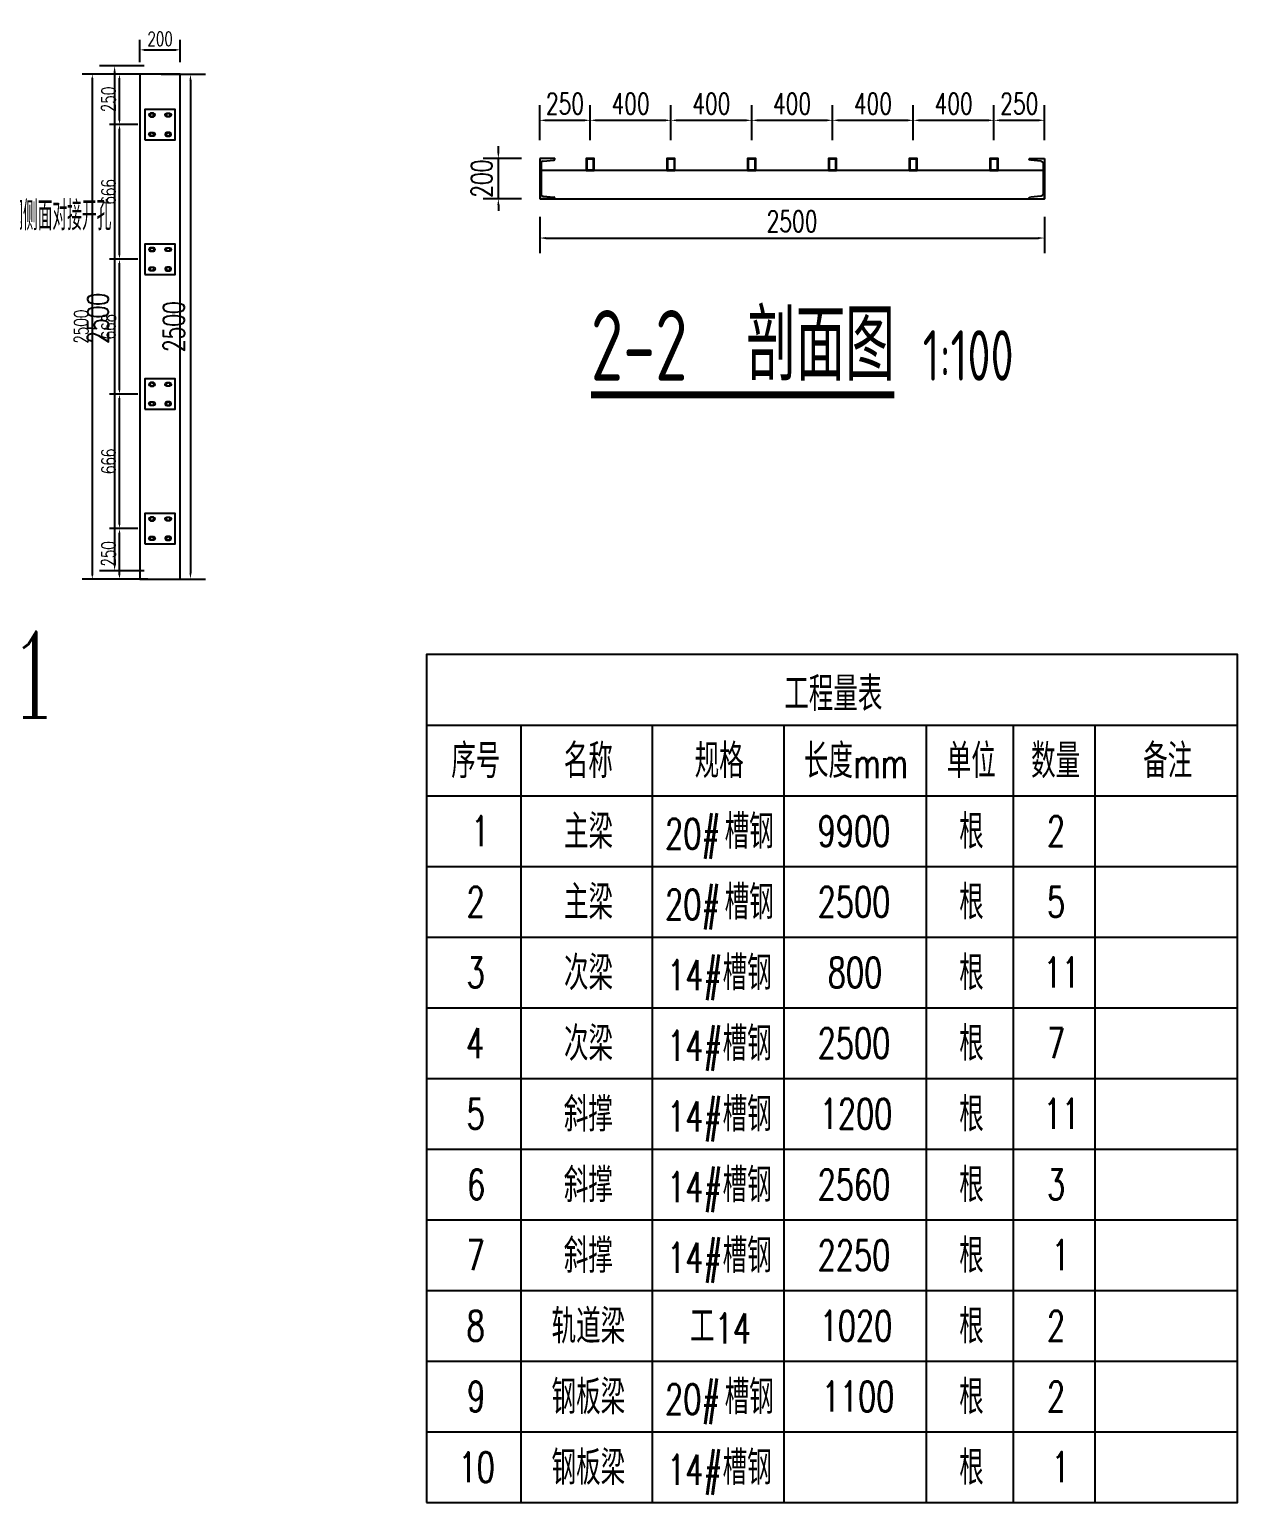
# Model space of a CAD drawing. Header units: millimetres. Extents: x -1443632 to -1307761, y 1430256 to 1527696.
# Drawn here: x -1373683 to -1367700, y 1466422 to 1473716 of the extents above; entities that cross this region are included whole.
import ezdxf

# ---------------------------------------------------------------- set-up
doc = ezdxf.new("R2010")
doc.units = ezdxf.units.MM
doc.header["$LTSCALE"] = 10
doc.layers.get('0').update_dxf_attribs({"linetype": 'CONTINUOUS'})
doc.layers.get('DEFPOINTS').update_dxf_attribs({"linetype": 'CONTINUOUS'})
for name, color, linetype in [('PUB_TEXT', 7, 'CONTINUOUS'), ('W-PLASTIC_RAILINGS塑木栏杆', 6, 'CONTINUOUS'), ('W-STEEL_FRAME钢架', 3, 'CONTINUOUS'), ('W-STEEL_KEEL钢龙骨', 5, 'CONTINUOUS')]:
    doc.layers.add(name, color=color, linetype=linetype)
doc.styles.add('_TCH_DIM', font='SIMPLEX.shx', dxfattribs={"width": 0.7, "bigfont": 'GBCBIG.shx'})
doc.styles.add('_TCH_LABEL', font='COMPLEX', dxfattribs={"bigfont": 'GBCBIG'})
doc.styles.add('_TCH_TAB', font='SIMPLEX', dxfattribs={"bigfont": 'GBCBIG'})
doc.styles.get("Standard").update_dxf_attribs({"font": 'tssdeng.shx', "width": 0.7, "bigfont": 'hztxt.shx'})
doc.styles.add('STANDARD_T3', font='simplex.shx', dxfattribs={"width": 0.7, "bigfont": 'gbcbig.shx'})
doc.dimstyles.new('W&&20', dxfattribs={"dimtxt": 70, "dimasz": 20, "dimexe": 50, "dimexo": 60, "dimgap": 20, "dimtad": 1, "dimdec": 0, "dimzin": 0, "dimdsep": 46, "dimtxsty": 'STANDARD_T3', "dimcen": 0.09, "dimclrd": 1, "dimclre": 1, "dimclrt": 7, "dimazin": 2, "dimtfac": 1, "dimtdec": 0, "dimtix": 1, "dimtmove": 2, "dimatfit": 3, "dimfxl": 0, "dimtolj": 1, "dimtzin": 0, "dimarcsym": 0})
doc.dimstyles.new('W&&30', dxfattribs={"dimtxt": 105, "dimasz": 30, "dimexe": 75, "dimexo": 90, "dimgap": 30, "dimtad": 1, "dimdec": 0, "dimzin": 0, "dimdsep": 46, "dimtxsty": 'STANDARD_T3', "dimcen": 0.09, "dimclrd": 1, "dimclre": 1, "dimclrt": 7, "dimazin": 2, "dimtfac": 1, "dimtdec": 0, "dimtix": 1, "dimtmove": 2, "dimatfit": 3, "dimfxl": 0, "dimtolj": 1, "dimtzin": 0, "dimarcsym": 0})

# ---------------------------------------------------------------- blocks, each defined once
blk = doc.blocks.new('*D64')
at = {"layer": 'DEFPOINTS', "color": 0, "transparency": 16777216}
for p in [(-1373026, 1473535.8), (-1373261.7, 1471035.8), (-1373026, 1471035.8)]:
    blk.add_point(p, dxfattribs=at)
at = {"layer": 'W-PLASTIC_RAILINGS塑木栏杆', "color": 1, "lineweight": -2, "transparency": 16777216}
for p, q in [((-1373116, 1473535.8), (-1373336.7, 1473535.8)), ((-1373261.7, 1473505.8), (-1373261.7, 1471065.8)), ((-1373116, 1471035.8), (-1373336.7, 1471035.8))]:
    blk.add_line(p, q, dxfattribs=at)
at = {"layer": 'W-PLASTIC_RAILINGS塑木栏杆', "color": 1, "transparency": 16777216}
for points in [[(-1373266.7, 1473505.8), (-1373256.7, 1473505.8), (-1373261.7, 1473535.8)], [(-1373266.7, 1471065.8), (-1373256.7, 1471065.8), (-1373261.7, 1471035.8)]]:
    blk.add_solid(points, dxfattribs=at)
at = {"layer": 'W-PLASTIC_RAILINGS塑木栏杆', "color": 7, "transparency": 16777216, "insert": (-1373344.2, 1472285.8), "char_height": 105, "attachment_point": 5, "rotation": 90, "style": 'STANDARD_T3'}
blk.add_mtext('\\A1;2500', dxfattribs=at)
blk = doc.blocks.new('*D158')
at = {"layer": 'DEFPOINTS', "color": 0, "transparency": 16777216}
for p in [(-1373121.8, 1473494.7), (-1373121.8, 1470994.7), (-1372886.1, 1470994.7)]:
    blk.add_point(p, dxfattribs=at)
at = {"layer": 'W-PLASTIC_RAILINGS塑木栏杆', "color": 1, "lineweight": -2, "transparency": 16777216}
for p, q in [((-1373031.8, 1473494.7), (-1372811.1, 1473494.7)), ((-1372886.1, 1473464.7), (-1372886.1, 1471024.7)), ((-1373031.8, 1470994.7), (-1372811.1, 1470994.7))]:
    blk.add_line(p, q, dxfattribs=at)
at = {"layer": 'W-PLASTIC_RAILINGS塑木栏杆', "color": 1, "transparency": 16777216}
for points in [[(-1372891.1, 1473464.7), (-1372881.1, 1473464.7), (-1372886.1, 1473494.7)], [(-1372891.1, 1471024.7), (-1372881.1, 1471024.7), (-1372886.1, 1470994.7)]]:
    blk.add_solid(points, dxfattribs=at)
at = {"layer": 'W-PLASTIC_RAILINGS塑木栏杆', "color": 7, "transparency": 16777216, "insert": (-1372968.6, 1472244.7), "char_height": 105, "attachment_point": 5, "rotation": 90, "style": 'STANDARD_T3'}
blk.add_mtext('\\A1;2500', dxfattribs=at)
blk = doc.blocks.new('*D245')
at = {"layer": 'DEFPOINTS', "color": 0, "transparency": 16777216}
for p in [(-1373237.3, 1471244.4), (-1373086.5, 1471244.4), (-1373036.5, 1470994.7)]:
    blk.add_point(p, dxfattribs=at)
at = {"layer": 'W-PLASTIC_RAILINGS塑木栏杆', "color": 1, "lineweight": -2, "transparency": 16777216}
for p, q in [((-1373146.5, 1471244.4), (-1373287.3, 1471244.4)), ((-1373237.3, 1471014.7), (-1373237.3, 1471224.4)), ((-1373096.5, 1470994.7), (-1373287.3, 1470994.7))]:
    blk.add_line(p, q, dxfattribs=at)
at = {"layer": 'W-PLASTIC_RAILINGS塑木栏杆', "color": 1, "transparency": 16777216}
for points in [[(-1373240.6, 1471224.4), (-1373233.9, 1471224.4), (-1373237.3, 1471244.4)], [(-1373240.6, 1471014.7), (-1373233.9, 1471014.7), (-1373237.3, 1470994.7)]]:
    blk.add_solid(points, dxfattribs=at)
at = {"layer": 'W-PLASTIC_RAILINGS塑木栏杆', "color": 7, "transparency": 16777216, "insert": (-1373292.3, 1471119.5), "char_height": 70, "attachment_point": 5, "rotation": 90, "style": 'STANDARD_T3'}
blk.add_mtext('\\A1;250', dxfattribs=at)
blk = doc.blocks.new('*D159')
at = {"layer": 'DEFPOINTS', "color": 0, "transparency": 16777216}
for p in [(-1373237.3, 1471910.7), (-1373086.5, 1471910.7), (-1373086.5, 1471244.4)]:
    blk.add_point(p, dxfattribs=at)
at = {"layer": 'W-PLASTIC_RAILINGS塑木栏杆', "color": 1, "lineweight": -2, "transparency": 16777216}
for p, q in [((-1373146.5, 1471910.7), (-1373287.3, 1471910.7)), ((-1373237.3, 1471264.4), (-1373237.3, 1471890.7)), ((-1373146.5, 1471244.4), (-1373287.3, 1471244.4))]:
    blk.add_line(p, q, dxfattribs=at)
at = {"layer": 'W-PLASTIC_RAILINGS塑木栏杆', "color": 1, "transparency": 16777216}
for points in [[(-1373240.6, 1471890.7), (-1373233.9, 1471890.7), (-1373237.3, 1471910.7)], [(-1373240.6, 1471264.4), (-1373233.9, 1471264.4), (-1373237.3, 1471244.4)]]:
    blk.add_solid(points, dxfattribs=at)
at = {"layer": 'W-PLASTIC_RAILINGS塑木栏杆', "color": 7, "transparency": 16777216, "insert": (-1373292.3, 1471577.5), "char_height": 70, "attachment_point": 5, "rotation": 90, "style": 'STANDARD_T3'}
blk.add_mtext('\\A1;666', dxfattribs=at)
blk = doc.blocks.new('*D160')
at = {"layer": 'DEFPOINTS', "color": 0, "transparency": 16777216}
for p in [(-1373237.3, 1472578.7), (-1373086.5, 1472578.7), (-1373086.5, 1471910.7)]:
    blk.add_point(p, dxfattribs=at)
at = {"layer": 'W-PLASTIC_RAILINGS塑木栏杆', "color": 1, "lineweight": -2, "transparency": 16777216}
for p, q in [((-1373146.5, 1472578.7), (-1373287.3, 1472578.7)), ((-1373237.3, 1471930.7), (-1373237.3, 1472558.7)), ((-1373146.5, 1471910.7), (-1373287.3, 1471910.7))]:
    blk.add_line(p, q, dxfattribs=at)
at = {"layer": 'W-PLASTIC_RAILINGS塑木栏杆', "color": 1, "transparency": 16777216}
for points in [[(-1373240.6, 1472558.7), (-1373233.9, 1472558.7), (-1373237.3, 1472578.7)], [(-1373240.6, 1471930.7), (-1373233.9, 1471930.7), (-1373237.3, 1471910.7)]]:
    blk.add_solid(points, dxfattribs=at)
at = {"layer": 'W-PLASTIC_RAILINGS塑木栏杆', "color": 7, "transparency": 16777216, "insert": (-1373292.3, 1472244.7), "char_height": 70, "attachment_point": 5, "rotation": 90, "style": 'STANDARD_T3'}
blk.add_mtext('\\A1;668', dxfattribs=at)
blk = doc.blocks.new('*D246')
at = {"layer": 'DEFPOINTS', "color": 0, "transparency": 16777216}
for p in [(-1373237.3, 1473494.7), (-1373036.5, 1473494.7), (-1373086.5, 1473245)]:
    blk.add_point(p, dxfattribs=at)
at = {"layer": 'W-PLASTIC_RAILINGS塑木栏杆', "color": 1, "lineweight": -2, "transparency": 16777216}
for p, q in [((-1373096.5, 1473494.7), (-1373287.3, 1473494.7)), ((-1373237.3, 1473265), (-1373237.3, 1473474.7)), ((-1373146.5, 1473245), (-1373287.3, 1473245))]:
    blk.add_line(p, q, dxfattribs=at)
at = {"layer": 'W-PLASTIC_RAILINGS塑木栏杆', "color": 1, "transparency": 16777216}
for points in [[(-1373240.6, 1473474.7), (-1373233.9, 1473474.7), (-1373237.3, 1473494.7)], [(-1373240.6, 1473265), (-1373233.9, 1473265), (-1373237.3, 1473245)]]:
    blk.add_solid(points, dxfattribs=at)
at = {"layer": 'W-PLASTIC_RAILINGS塑木栏杆', "color": 7, "transparency": 16777216, "insert": (-1373292.3, 1473369.9), "char_height": 70, "attachment_point": 5, "rotation": 90, "style": 'STANDARD_T3'}
blk.add_mtext('\\A1;250', dxfattribs=at)
blk = doc.blocks.new('*D161')
at = {"layer": 'DEFPOINTS', "color": 0, "transparency": 16777216}
for p in [(-1372936.5, 1473615.4), (-1373136.5, 1473494.7), (-1372936.5, 1473494.7)]:
    blk.add_point(p, dxfattribs=at)
at = {"layer": 'W-PLASTIC_RAILINGS塑木栏杆', "color": 1, "lineweight": -2, "transparency": 16777216}
for p, q in [((-1373136.5, 1473554.7), (-1373136.5, 1473665.4)), ((-1372936.5, 1473554.7), (-1372936.5, 1473665.4)), ((-1373116.5, 1473615.4), (-1372956.5, 1473615.4))]:
    blk.add_line(p, q, dxfattribs=at)
at = {"layer": 'W-PLASTIC_RAILINGS塑木栏杆', "color": 1, "transparency": 16777216}
for points in [[(-1373116.5, 1473618.8), (-1373116.5, 1473612.1), (-1373136.5, 1473615.4)], [(-1372956.5, 1473618.8), (-1372956.5, 1473612.1), (-1372936.5, 1473615.4)]]:
    blk.add_solid(points, dxfattribs=at)
at = {"layer": 'W-PLASTIC_RAILINGS塑木栏杆', "color": 7, "transparency": 16777216, "insert": (-1373036.5, 1473670.4), "char_height": 70, "attachment_point": 5, "style": 'STANDARD_T3'}
blk.add_mtext('\\A1;200', dxfattribs=at)
blk = doc.blocks.new('*D162')
at = {"layer": 'DEFPOINTS', "color": 0, "transparency": 16777216}
for p in [(-1373136.5, 1473494.7), (-1373372.1, 1470994.7), (-1373136.5, 1470994.7)]:
    blk.add_point(p, dxfattribs=at)
at = {"layer": 'W-PLASTIC_RAILINGS塑木栏杆', "color": 1, "lineweight": -2, "transparency": 16777216}
for p, q in [((-1373196.5, 1473494.7), (-1373422.1, 1473494.7)), ((-1373372.1, 1473474.7), (-1373372.1, 1471014.7)), ((-1373196.5, 1470994.7), (-1373422.1, 1470994.7))]:
    blk.add_line(p, q, dxfattribs=at)
at = {"layer": 'W-PLASTIC_RAILINGS塑木栏杆', "color": 1, "transparency": 16777216}
for points in [[(-1373375.5, 1473474.7), (-1373368.8, 1473474.7), (-1373372.1, 1473494.7)], [(-1373375.5, 1471014.7), (-1373368.8, 1471014.7), (-1373372.1, 1470994.7)]]:
    blk.add_solid(points, dxfattribs=at)
at = {"layer": 'W-PLASTIC_RAILINGS塑木栏杆', "color": 7, "transparency": 16777216, "insert": (-1373427.1, 1472244.7), "char_height": 70, "attachment_point": 5, "rotation": 90, "style": 'STANDARD_T3'}
blk.add_mtext('\\A1;2500', dxfattribs=at)
blk = doc.blocks.new('*D163')
at = {"layer": 'DEFPOINTS', "color": 0, "transparency": 16777216}
for p in [(-1373237.3, 1473245), (-1373086.5, 1473245), (-1373086.5, 1472578.7)]:
    blk.add_point(p, dxfattribs=at)
at = {"layer": 'W-PLASTIC_RAILINGS塑木栏杆', "color": 1, "lineweight": -2, "transparency": 16777216}
for p, q in [((-1373146.5, 1473245), (-1373287.3, 1473245)), ((-1373237.3, 1472598.7), (-1373237.3, 1473225)), ((-1373146.5, 1472578.7), (-1373287.3, 1472578.7))]:
    blk.add_line(p, q, dxfattribs=at)
at = {"layer": 'W-PLASTIC_RAILINGS塑木栏杆', "color": 1, "transparency": 16777216}
for points in [[(-1373240.6, 1473225), (-1373233.9, 1473225), (-1373237.3, 1473245)], [(-1373240.6, 1472598.7), (-1373233.9, 1472598.7), (-1373237.3, 1472578.7)]]:
    blk.add_solid(points, dxfattribs=at)
at = {"layer": 'W-PLASTIC_RAILINGS塑木栏杆', "color": 7, "transparency": 16777216, "insert": (-1373292.3, 1472911.9), "char_height": 70, "attachment_point": 5, "rotation": 90, "style": 'STANDARD_T3'}
blk.add_mtext('\\A1;666', dxfattribs=at)
blk = doc.blocks.new('A$C142B241B')
at = {"layer": 'W-STEEL_FRAME钢架', "color": 4}
for p, q in [((0, 75), (0, 0)), ((0, 75), (2.7, 75)), ((200, 75), (197.3, 75)), ((200, 75), (200, 0)), ((0, 0), (200, 0)), ((13.3, 16.9), (8.2, 70)), ((24.3, 7), (175.7, 7)), ((186.7, 16.9), (191.8, 70))]:
    blk.add_line(p, q, dxfattribs=at)
for centre, radius, start, end in [((2.7, 69.5), 5.5, 5.71059, 90), ((197.3, 69.5), 5.5, 90, 174.28941), ((24.3, 18), 11, 185.71059, 270), ((175.7, 18), 11, 270, 354.28941)]:
    blk.add_arc(centre, radius, start, end, dxfattribs=at)
blk = doc.blocks.new('*U486')
at = {"layer": 'W-STEEL_KEEL钢龙骨'}
for points in [[(-20, -30), (20, -30), (20, 30), (-20, 30)], [(-17, -27), (17, -27), (17, 27), (-17, 27)]]:
    blk.add_lwpolyline(points, close=True, dxfattribs=at)
blk = doc.blocks.new('*U487')
at = {"color": 0, "linetype": 'ByBlock', "lineweight": -2, "transparency": 16777216}
for p in [(0, 0), (400, 0), (800, 0), (1200, 0), (1600, 0), (2000, 0)]:
    blk.add_blockref('*U486', p, dxfattribs=at)
blk = doc.blocks.new('*D498')
at = {"color": 1, "lineweight": -2, "transparency": 16777216}
for p, q in [((-1371156.5, 1472787.8), (-1371156.5, 1472608.5)), ((-1368656.5, 1472787.8), (-1368656.5, 1472608.5)), ((-1371126.5, 1472683.5), (-1368686.5, 1472683.5))]:
    blk.add_line(p, q, dxfattribs=at)
at = {"color": 1, "transparency": 16777216}
for points in [[(-1371126.5, 1472688.5), (-1371126.5, 1472678.5), (-1371156.5, 1472683.5)], [(-1368686.5, 1472688.5), (-1368686.5, 1472678.5), (-1368656.5, 1472683.5)]]:
    blk.add_solid(points, dxfattribs=at)
at = {"layer": 'DEFPOINTS', "color": 0, "transparency": 16777216}
for p in [(-1371156.5, 1472877.8), (-1368656.5, 1472877.8), (-1368656.5, 1472683.5)]:
    blk.add_point(p, dxfattribs=at)
at = {"color": 7, "transparency": 16777216, "insert": (-1369906.5, 1472766), "char_height": 105, "attachment_point": 5, "style": 'STANDARD_T3'}
blk.add_mtext('\\A1;2500', dxfattribs=at)
blk = doc.blocks.new('*D499')
at = {"color": 1, "lineweight": -2, "transparency": 16777216}
for p, q in [((-1371361.1, 1473107.8), (-1371361.1, 1473137.8)), ((-1371246.5, 1473077.8), (-1371436.1, 1473077.8)), ((-1371361.1, 1472877.8), (-1371361.1, 1473077.8)), ((-1371246.5, 1472877.8), (-1371436.1, 1472877.8)), ((-1371361.1, 1472847.8), (-1371361.1, 1472817.8))]:
    blk.add_line(p, q, dxfattribs=at)
at = {"color": 1, "transparency": 16777216}
for points in [[(-1371366.1, 1473107.8), (-1371356.1, 1473107.8), (-1371361.1, 1473077.8)], [(-1371366.1, 1472847.8), (-1371356.1, 1472847.8), (-1371361.1, 1472877.8)]]:
    blk.add_solid(points, dxfattribs=at)
at = {"layer": 'DEFPOINTS', "color": 0, "transparency": 16777216}
for p in [(-1371361.1, 1473077.8), (-1371156.5, 1473077.8), (-1371156.5, 1472877.8)]:
    blk.add_point(p, dxfattribs=at)
at = {"color": 7, "transparency": 16777216, "insert": (-1371443.6, 1472977.8), "char_height": 105, "attachment_point": 5, "rotation": 90, "style": 'STANDARD_T3'}
blk.add_mtext('\\A1;200', dxfattribs=at)
blk = doc.blocks.new('*D488')
at = {"color": 1, "lineweight": -2, "transparency": 16777216}
for p, q in [((-1371156.5, 1473167.8), (-1371156.5, 1473341.4)), ((-1370906.5, 1473167.8), (-1370906.5, 1473341.4)), ((-1371126.5, 1473266.4), (-1370936.5, 1473266.4))]:
    blk.add_line(p, q, dxfattribs=at)
at = {"color": 1, "transparency": 16777216}
for points in [[(-1371126.5, 1473271.4), (-1371126.5, 1473261.4), (-1371156.5, 1473266.4)], [(-1370936.5, 1473271.4), (-1370936.5, 1473261.4), (-1370906.5, 1473266.4)]]:
    blk.add_solid(points, dxfattribs=at)
at = {"layer": 'DEFPOINTS', "color": 0, "transparency": 16777216}
for p in [(-1370906.5, 1473266.4), (-1371156.5, 1473077.8), (-1370906.5, 1473077.8)]:
    blk.add_point(p, dxfattribs=at)
at = {"color": 7, "transparency": 16777216, "insert": (-1371031.5, 1473348.9), "char_height": 105, "attachment_point": 5, "style": 'STANDARD_T3'}
blk.add_mtext('\\A1;250', dxfattribs=at)
blk = doc.blocks.new('*D489')
at = {"color": 1, "lineweight": -2, "transparency": 16777216}
for p, q in [((-1370906.5, 1473167.8), (-1370906.5, 1473341.4)), ((-1370506.5, 1473167.8), (-1370506.5, 1473341.4)), ((-1370876.5, 1473266.4), (-1370536.5, 1473266.4))]:
    blk.add_line(p, q, dxfattribs=at)
at = {"color": 1, "transparency": 16777216}
for points in [[(-1370876.5, 1473271.4), (-1370876.5, 1473261.4), (-1370906.5, 1473266.4)], [(-1370536.5, 1473271.4), (-1370536.5, 1473261.4), (-1370506.5, 1473266.4)]]:
    blk.add_solid(points, dxfattribs=at)
at = {"layer": 'DEFPOINTS', "color": 0, "transparency": 16777216}
for p in [(-1370506.5, 1473266.4), (-1370906.5, 1473077.8), (-1370506.5, 1473077.8)]:
    blk.add_point(p, dxfattribs=at)
at = {"color": 7, "transparency": 16777216, "insert": (-1370706.5, 1473348.9), "char_height": 105, "attachment_point": 5, "style": 'STANDARD_T3'}
blk.add_mtext('\\A1;400', dxfattribs=at)
blk = doc.blocks.new('*D490')
at = {"color": 1, "lineweight": -2, "transparency": 16777216}
for p, q in [((-1370506.5, 1473167.8), (-1370506.5, 1473341.4)), ((-1370106.5, 1473167.8), (-1370106.5, 1473341.4)), ((-1370476.5, 1473266.4), (-1370136.5, 1473266.4))]:
    blk.add_line(p, q, dxfattribs=at)
at = {"color": 1, "transparency": 16777216}
for points in [[(-1370476.5, 1473271.4), (-1370476.5, 1473261.4), (-1370506.5, 1473266.4)], [(-1370136.5, 1473271.4), (-1370136.5, 1473261.4), (-1370106.5, 1473266.4)]]:
    blk.add_solid(points, dxfattribs=at)
at = {"layer": 'DEFPOINTS', "color": 0, "transparency": 16777216}
for p in [(-1370106.5, 1473266.4), (-1370506.5, 1473077.8), (-1370106.5, 1473077.8)]:
    blk.add_point(p, dxfattribs=at)
at = {"color": 7, "transparency": 16777216, "insert": (-1370306.5, 1473348.9), "char_height": 105, "attachment_point": 5, "style": 'STANDARD_T3'}
blk.add_mtext('\\A1;400', dxfattribs=at)
blk = doc.blocks.new('*D491')
at = {"color": 1, "lineweight": -2, "transparency": 16777216}
for p, q in [((-1370106.5, 1473167.8), (-1370106.5, 1473341.4)), ((-1369706.5, 1473167.8), (-1369706.5, 1473341.4)), ((-1370076.5, 1473266.4), (-1369736.5, 1473266.4))]:
    blk.add_line(p, q, dxfattribs=at)
at = {"color": 1, "transparency": 16777216}
for points in [[(-1370076.5, 1473271.4), (-1370076.5, 1473261.4), (-1370106.5, 1473266.4)], [(-1369736.5, 1473271.4), (-1369736.5, 1473261.4), (-1369706.5, 1473266.4)]]:
    blk.add_solid(points, dxfattribs=at)
at = {"layer": 'DEFPOINTS', "color": 0, "transparency": 16777216}
for p in [(-1369706.5, 1473266.4), (-1370106.5, 1473077.8), (-1369706.5, 1473077.8)]:
    blk.add_point(p, dxfattribs=at)
at = {"color": 7, "transparency": 16777216, "insert": (-1369906.5, 1473348.9), "char_height": 105, "attachment_point": 5, "style": 'STANDARD_T3'}
blk.add_mtext('\\A1;400', dxfattribs=at)
blk = doc.blocks.new('*D492')
at = {"color": 1, "lineweight": -2, "transparency": 16777216}
for p, q in [((-1369706.5, 1473167.8), (-1369706.5, 1473341.4)), ((-1369306.5, 1473167.8), (-1369306.5, 1473341.4)), ((-1369676.5, 1473266.4), (-1369336.5, 1473266.4))]:
    blk.add_line(p, q, dxfattribs=at)
at = {"color": 1, "transparency": 16777216}
for points in [[(-1369676.5, 1473271.4), (-1369676.5, 1473261.4), (-1369706.5, 1473266.4)], [(-1369336.5, 1473271.4), (-1369336.5, 1473261.4), (-1369306.5, 1473266.4)]]:
    blk.add_solid(points, dxfattribs=at)
at = {"layer": 'DEFPOINTS', "color": 0, "transparency": 16777216}
for p in [(-1369306.5, 1473266.4), (-1369706.5, 1473077.8), (-1369306.5, 1473077.8)]:
    blk.add_point(p, dxfattribs=at)
at = {"color": 7, "transparency": 16777216, "insert": (-1369506.5, 1473348.9), "char_height": 105, "attachment_point": 5, "style": 'STANDARD_T3'}
blk.add_mtext('\\A1;400', dxfattribs=at)
blk = doc.blocks.new('*D493')
at = {"color": 1, "lineweight": -2, "transparency": 16777216}
for p, q in [((-1369306.5, 1473167.8), (-1369306.5, 1473341.4)), ((-1368906.5, 1473167.8), (-1368906.5, 1473341.4)), ((-1369276.5, 1473266.4), (-1368936.5, 1473266.4))]:
    blk.add_line(p, q, dxfattribs=at)
at = {"color": 1, "transparency": 16777216}
for points in [[(-1369276.5, 1473271.4), (-1369276.5, 1473261.4), (-1369306.5, 1473266.4)], [(-1368936.5, 1473271.4), (-1368936.5, 1473261.4), (-1368906.5, 1473266.4)]]:
    blk.add_solid(points, dxfattribs=at)
at = {"layer": 'DEFPOINTS', "color": 0, "transparency": 16777216}
for p in [(-1368906.5, 1473266.4), (-1369306.5, 1473077.8), (-1368906.5, 1473077.8)]:
    blk.add_point(p, dxfattribs=at)
at = {"color": 7, "transparency": 16777216, "insert": (-1369106.5, 1473348.9), "char_height": 105, "attachment_point": 5, "style": 'STANDARD_T3'}
blk.add_mtext('\\A1;400', dxfattribs=at)
blk = doc.blocks.new('*D494')
at = {"color": 1, "lineweight": -2, "transparency": 16777216}
for p, q in [((-1368906.5, 1473167.8), (-1368906.5, 1473341.4)), ((-1368656.5, 1473167.8), (-1368656.5, 1473341.4)), ((-1368876.5, 1473266.4), (-1368686.5, 1473266.4))]:
    blk.add_line(p, q, dxfattribs=at)
at = {"color": 1, "transparency": 16777216}
for points in [[(-1368876.5, 1473271.4), (-1368876.5, 1473261.4), (-1368906.5, 1473266.4)], [(-1368686.5, 1473271.4), (-1368686.5, 1473261.4), (-1368656.5, 1473266.4)]]:
    blk.add_solid(points, dxfattribs=at)
at = {"layer": 'DEFPOINTS', "color": 0, "transparency": 16777216}
for p in [(-1368656.5, 1473266.4), (-1368906.5, 1473077.8), (-1368656.5, 1473077.8)]:
    blk.add_point(p, dxfattribs=at)
at = {"color": 7, "transparency": 16777216, "insert": (-1368781.5, 1473348.9), "char_height": 105, "attachment_point": 5, "style": 'STANDARD_T3'}
blk.add_mtext('\\A1;250', dxfattribs=at)

msp = doc.modelspace()

# ---------------------------------------------------------------- linework, layer by layer
for points in [[(-1373111.5, 1473170), (-1372961.5, 1473170), (-1372961.5, 1473320), (-1373111.5, 1473320)], [(-1373111.5, 1472503.7), (-1372961.5, 1472503.7), (-1372961.5, 1472653.7), (-1373111.5, 1472653.7)], [(-1373111.5, 1471835.7), (-1372961.5, 1471835.7), (-1372961.5, 1471985.7), (-1373111.5, 1471985.7)], [(-1373111.5, 1471169.4), (-1372961.5, 1471169.4), (-1372961.5, 1471319.4), (-1373111.5, 1471319.4)], [(-1371717.2, 1466421.6), (-1367700.3, 1466421.6), (-1367700.3, 1470621.6), (-1371717.2, 1470621.6)]]:
    msp.add_lwpolyline(points, close=True)
at = {"color": 3}
for points in [[(-1373069.5, 1473284, 0.945986), (-1373069.5, 1473302), (-1373083.5, 1473302, 0.892056), (-1373083.5, 1473284)], [(-1373003.5, 1473284, -0.945986), (-1373003.5, 1473302), (-1372989.5, 1473302, -0.892056), (-1372989.5, 1473284)], [(-1373069.5, 1473206, -0.945986), (-1373069.5, 1473188), (-1373083.5, 1473188, -0.892056), (-1373083.5, 1473206)], [(-1373003.5, 1473206, 0.945986), (-1373003.5, 1473188), (-1372989.5, 1473188, 0.892056), (-1372989.5, 1473206)], [(-1373069.5, 1472617.7, 0.945986), (-1373069.5, 1472635.7), (-1373083.5, 1472635.7, 0.892056), (-1373083.5, 1472617.7)], [(-1373003.5, 1472617.7, -0.945986), (-1373003.5, 1472635.7), (-1372989.5, 1472635.7, -0.892056), (-1372989.5, 1472617.7)], [(-1373069.5, 1472539.7, -0.945986), (-1373069.5, 1472521.7), (-1373083.5, 1472521.7, -0.892056), (-1373083.5, 1472539.7)], [(-1373003.5, 1472539.7, 0.945986), (-1373003.5, 1472521.7), (-1372989.5, 1472521.7, 0.892056), (-1372989.5, 1472539.7)], [(-1373069.5, 1471949.7, 0.945986), (-1373069.5, 1471967.7), (-1373083.5, 1471967.7, 0.892056), (-1373083.5, 1471949.7)], [(-1373003.5, 1471949.7, -0.945986), (-1373003.5, 1471967.7), (-1372989.5, 1471967.7, -0.892056), (-1372989.5, 1471949.7)], [(-1373069.5, 1471871.7, -0.945986), (-1373069.5, 1471853.7), (-1373083.5, 1471853.7, -0.892056), (-1373083.5, 1471871.7)], [(-1373003.5, 1471871.7, 0.945986), (-1373003.5, 1471853.7), (-1372989.5, 1471853.7, 0.892056), (-1372989.5, 1471871.7)], [(-1373069.5, 1471283.4, 0.945986), (-1373069.5, 1471301.4), (-1373083.5, 1471301.4, 0.892056), (-1373083.5, 1471283.4)], [(-1373003.5, 1471283.4, -0.945986), (-1373003.5, 1471301.4), (-1372989.5, 1471301.4, -0.892056), (-1372989.5, 1471283.4)], [(-1373069.5, 1471205.4, -0.945986), (-1373069.5, 1471187.4), (-1373083.5, 1471187.4, -0.892056), (-1373083.5, 1471205.4)], [(-1373003.5, 1471205.4, 0.945986), (-1373003.5, 1471187.4), (-1372989.5, 1471187.4, 0.892056), (-1372989.5, 1471205.4)]]:
    msp.add_lwpolyline(points, format="xyb", close=True, dxfattribs=at)
msp.add_lwpolyline([(-1371156.5, 1472877.8), (-1368656.5, 1472877.8), (-1368656.5, 1473017.8), (-1371156.5, 1473017.8)], close=True, dxfattribs=at)
at = {"color": 3, "const_width": 35}
msp.add_lwpolyline([(-1370903, 1471906.9), (-1369399.4, 1471906.9)], dxfattribs=at)
for points in [[(-1371717.2, 1470271.6), (-1367700.3, 1470271.6)], [(-1371250, 1470271.6), (-1371250, 1466421.6)], [(-1370598.9, 1470271.6), (-1370598.9, 1466421.6)], [(-1369947.9, 1470271.6), (-1369947.9, 1466421.6)], [(-1369241.7, 1470271.6), (-1369241.7, 1466421.6)], [(-1368811.7, 1470271.6), (-1368811.7, 1466421.6)], [(-1368406.5, 1470271.6), (-1368406.5, 1466421.6)], [(-1371717.2, 1469921.6), (-1367700.3, 1469921.6)], [(-1371717.2, 1469571.6), (-1367700.3, 1469571.6)], [(-1371717.2, 1469221.6), (-1367700.3, 1469221.6)], [(-1371717.2, 1468871.6), (-1367700.3, 1468871.6)], [(-1371717.2, 1468521.6), (-1367700.3, 1468521.6)], [(-1371717.2, 1468171.6), (-1367700.3, 1468171.6)], [(-1371717.2, 1467821.6), (-1367700.3, 1467821.6)], [(-1371717.2, 1467471.6), (-1367700.3, 1467471.6)], [(-1371717.2, 1467121.6), (-1367700.3, 1467121.6)], [(-1371717.2, 1466771.6), (-1367700.3, 1466771.6)]]:
    msp.add_lwpolyline(points)
at = {"color": 2}
for centre in [(-1373076.5, 1473293), (-1372996.5, 1473293), (-1373076.5, 1473197), (-1372996.5, 1473197), (-1373076.5, 1472626.7), (-1372996.5, 1472626.7), (-1373076.5, 1472530.7), (-1372996.5, 1472530.7), (-1373076.5, 1471958.7), (-1372996.5, 1471958.7), (-1373076.5, 1471862.7), (-1372996.5, 1471862.7), (-1373076.5, 1471292.4), (-1372996.5, 1471292.4), (-1373076.5, 1471196.4), (-1372996.5, 1471196.4)]:
    msp.add_circle(centre, 9, dxfattribs=at)
at = {"layer": 'W-PLASTIC_RAILINGS塑木栏杆', "color": 3}
msp.add_lwpolyline([(-1373193.8, 1472618.8, 0, 0, 0), (-1373193.8, 1472618.8, 0, 0, 0), (-1373193.8, 1472618.8, 0, 0, 0), (-1374202.6, 1472618.8, 0, 80, 0), (-1373902.6, 1472618.8, 0, 0, 0)], format="xyseb", dxfattribs=at)
at = {"layer": 'W-STEEL_FRAME钢架', "color": 4}
msp.add_lwpolyline([(-1373136.5, 1470994.7), (-1372936.5, 1470994.7), (-1372936.5, 1473494.7), (-1373136.5, 1473494.7)], close=True, dxfattribs=at)

# ---------------------------------------------------------------- block references
at = {"color": 3}
msp.add_blockref('*U487', (-1370906.5, 1473047.8), dxfattribs=at)
at = {"layer": 'W-STEEL_FRAME钢架', "rotation": 270}
msp.add_blockref('A$C142B241B', (-1371156.5, 1473077.8), dxfattribs=at)
at = {"layer": 'W-STEEL_FRAME钢架', "xscale": -1, "rotation": 90}
msp.add_blockref('A$C142B241B', (-1368656.5, 1473077.8), dxfattribs=at)

# ---------------------------------------------------------------- texts
at = {"style": '_TCH_TAB'}
for s, height, p in [('工程量表', 168.79, (-1369945.2, 1470341.6)), ('序号', 168.79, (-1371594.4, 1470009.1)), ('名称', 168.79, (-1371037.1, 1470009.1)), ('规格', 168.79, (-1370388.9, 1470009.1)), ('长度', 168.79, (-1369847.7, 1470009.1)), ('单位', 168.79, (-1369140.3, 1470009.1)), ('数量', 168.79, (-1368722.7, 1470009.1)), ('备注', 168.79, (-1368167.9, 1470009.1)), ('主梁', 168.79, (-1371036.2, 1469659.1)), ('槽钢', 168.79, (-1370240.4, 1469659.1)), ('根', 168.8, (-1369078.8, 1469659.1)), ('主梁', 168.79, (-1371036.2, 1469309.1)), ('槽钢', 168.79, (-1370240.4, 1469309.1)), ('根', 168.8, (-1369078.8, 1469309.1)), ('次梁', 168.79, (-1371036.2, 1468959.1)), ('槽钢', 168.79, (-1370250.4, 1468959.1)), ('根', 168.8, (-1369078.8, 1468959.1)), ('次梁', 168.79, (-1371036.2, 1468609.1)), ('槽钢', 168.79, (-1370250.4, 1468609.1)), ('根', 168.8, (-1369078.8, 1468609.1)), ('斜撑', 168.79, (-1371037.1, 1468259.1)), ('槽钢', 168.79, (-1370250.4, 1468259.1)), ('根', 168.8, (-1369078.8, 1468259.1)), ('斜撑', 168.79, (-1371037.1, 1467909.1)), ('槽钢', 168.79, (-1370250.4, 1467909.1)), ('根', 168.8, (-1369078.8, 1467909.1)), ('斜撑', 168.79, (-1371037.1, 1467559.1)), ('槽钢', 168.79, (-1370250.4, 1467559.1)), ('根', 168.8, (-1369078.8, 1467559.1)), ('轨道梁', 168.79, (-1371097.6, 1467209.1)), ('工', 168.8, (-1370412.4, 1467209.1)), ('根', 168.8, (-1369078.8, 1467209.1)), ('钢板梁', 168.79, (-1371097.6, 1466859.1)), ('槽钢', 168.79, (-1370240.4, 1466859.1)), ('根', 168.8, (-1369078.8, 1466859.1)), ('钢板梁', 168.79, (-1371097.6, 1466509.1)), ('槽钢', 168.79, (-1370250.4, 1466509.1)), ('根', 168.8, (-1369078.8, 1466509.1))]:
    msp.add_text(s, height=height, dxfattribs=at).set_placement(p)
at = {"style": '_TCH_TAB', "width": 0.705882}
for s, height, p in [('mm', 148.75, (-1369601.9, 1470009.1)), ('20#', 148.75, (-1370535.4, 1469659.1)), ('1', 148.8, (-1371496.1, 1469672.2)), ('9900', 148.75, (-1369779.8, 1469672.2)), ('2', 148.8, (-1368644.1, 1469672.2)), ('2', 148.8, (-1371518.6, 1469322.2)), ('20#', 148.75, (-1370535.4, 1469309.1)), ('2500', 148.75, (-1369779.8, 1469322.2)), ('5', 148.8, (-1368644.1, 1469322.2)), ('3', 148.8, (-1371518.6, 1468972.2)), ('14#', 148.75, (-1370525.4, 1468959.1)), ('800', 148.75, (-1369729.8, 1468972.2)), ('11', 148.75, (-1368661.6, 1468972.2)), ('4', 148.8, (-1371521.1, 1468622.2)), ('14#', 148.75, (-1370525.4, 1468609.1)), ('2500', 148.75, (-1369779.8, 1468622.2)), ('7', 148.8, (-1368644.1, 1468622.2)), ('5', 148.8, (-1371518.6, 1468272.2)), ('14#', 148.75, (-1370525.4, 1468259.1)), ('1200', 148.75, (-1369769.8, 1468272.2)), ('11', 148.75, (-1368661.6, 1468272.2)), ('14#', 148.75, (-1370525.4, 1467909.1)), ('6', 148.8, (-1371516.1, 1467922.2)), ('2560', 148.75, (-1369779.8, 1467922.2)), ('3', 148.8, (-1368644.1, 1467922.2)), ('7', 148.8, (-1371518.6, 1467572.2)), ('14#', 148.75, (-1370525.4, 1467559.1)), ('2250', 148.75, (-1369779.8, 1467572.2)), ('1', 148.8, (-1368621.6, 1467572.2)), ('8', 148.8, (-1371518.6, 1467222.2)), ('14', 148.75, (-1370289.5, 1467209.1)), ('1020', 148.75, (-1369769.8, 1467222.2)), ('2', 148.8, (-1368644.1, 1467222.2)), ('9', 148.8, (-1371516.1, 1466872.2)), ('20#', 148.75, (-1370535.4, 1466859.1)), ('1100', 148.75, (-1369759.8, 1466872.2)), ('2', 148.8, (-1368644.1, 1466872.2)), ('10', 148.75, (-1371558.6, 1466522.2)), ('14#', 148.75, (-1370525.4, 1466509.1)), ('1', 148.8, (-1368621.6, 1466522.2))]:
    msp.add_text(s, height=height, dxfattribs=at).set_placement(p)
at = {"layer": 'PUB_TEXT', "color": 7}
for s, height, style, width, p in [('槽钢侧面对接开孔', 144.68, '_TCH_DIM', 0.7, (-1373861.1, 1472721.8)), ('1', 425, '_TCH_LABEL', 0.705882, (-1373791.8, 1470308.6))]:
    msp.add_text(s, height=height, dxfattribs=dict(at, style=style, width=width)).set_placement(p)
at = {"layer": 'PUB_TEXT', "color": 7, "width": 0.7}
for s, height, p in [('2-2', 350, (-1370903, 1471976.9)), ('剖面图', 350, (-1370133, 1471976.9)), ('1:100', 250, (-1369259.4, 1471976.9))]:
    msp.add_text(s, height=height, dxfattribs=at).set_placement(p)

# ---------------------------------------------------------------- dimensions: what is measured, and where the dimension line sits
at = {"color": 3}
for base, p1, p2, picture, middle in [((-1370906.5, 1473266.4), (-1371156.5, 1473077.8), (-1370906.5, 1473077.8), '*D488', (-1371031.5, 1473348.9)), ((-1370506.5, 1473266.4), (-1370906.5, 1473077.8), (-1370506.5, 1473077.8), '*D489', (-1370706.5, 1473348.9)), ((-1370106.5, 1473266.4), (-1370506.5, 1473077.8), (-1370106.5, 1473077.8), '*D490', (-1370306.5, 1473348.9)), ((-1369706.5, 1473266.4), (-1370106.5, 1473077.8), (-1369706.5, 1473077.8), '*D491', (-1369906.5, 1473348.9)), ((-1369306.5, 1473266.4), (-1369706.5, 1473077.8), (-1369306.5, 1473077.8), '*D492', (-1369506.5, 1473348.9)), ((-1368906.5, 1473266.4), (-1369306.5, 1473077.8), (-1368906.5, 1473077.8), '*D493', (-1369106.5, 1473348.9)), ((-1368656.5, 1473266.4), (-1368906.5, 1473077.8), (-1368656.5, 1473077.8), '*D494', (-1368781.5, 1473348.9)), ((-1368656.5, 1472683.5), (-1371156.5, 1472877.8), (-1368656.5, 1472877.8), '*D498', (-1369906.5, 1472766))]:
    dim = msp.add_linear_dim(base=base, p1=p1, p2=p2, dimstyle='W&&30', dxfattribs=at)
    dim.commit()
    dim.dimension.update_dxf_attribs({"geometry": picture, "text_midpoint": middle})
dim = msp.add_linear_dim(base=(-1371361.1, 1473077.8), p1=(-1371156.5, 1472877.8), p2=(-1371156.5, 1473077.8), angle=90, dimstyle='W&&30', dxfattribs=at)
dim.commit()
dim.dimension.update_dxf_attribs({"geometry": '*D499', "text_midpoint": (-1371443.6, 1472977.8)})
at = {"layer": 'W-PLASTIC_RAILINGS塑木栏杆'}
dim = msp.add_linear_dim(base=(-1372936.5, 1473615.4), p1=(-1373136.5, 1473494.7), p2=(-1372936.5, 1473494.7), dimstyle='W&&20', dxfattribs=at)
dim.commit()
dim.dimension.update_dxf_attribs({"geometry": '*D161', "text_midpoint": (-1373036.5, 1473670.4)})
for base, p1, p2, dimstyle, picture, middle in [((-1373372.1, 1470994.7), (-1373136.5, 1473494.7), (-1373136.5, 1470994.7), 'W&&20', '*D162', (-1373427.1, 1472244.7)), ((-1373261.7, 1471035.8), (-1373026, 1473535.8), (-1373026, 1471035.8), 'W&&30', '*D64', (-1373344.2, 1472285.8)), ((-1373237.3, 1473494.7), (-1373086.5, 1473245), (-1373036.5, 1473494.7), 'W&&20', '*D246', (-1373292.3, 1473369.9)), ((-1372886.1, 1470994.7), (-1373121.8, 1473494.7), (-1373121.8, 1470994.7), 'W&&30', '*D158', (-1372968.6, 1472244.7)), ((-1373237.3, 1473245), (-1373086.5, 1472578.7), (-1373086.5, 1473245), 'W&&20', '*D163', (-1373292.3, 1472911.9)), ((-1373237.3, 1472578.7), (-1373086.5, 1471910.7), (-1373086.5, 1472578.7), 'W&&20', '*D160', (-1373292.3, 1472244.7)), ((-1373237.3, 1471910.7), (-1373086.5, 1471244.4), (-1373086.5, 1471910.7), 'W&&20', '*D159', (-1373292.3, 1471577.5)), ((-1373237.3, 1471244.4), (-1373036.5, 1470994.7), (-1373086.5, 1471244.4), 'W&&20', '*D245', (-1373292.3, 1471119.5))]:
    dim = msp.add_linear_dim(base=base, p1=p1, p2=p2, angle=90, dimstyle=dimstyle, dxfattribs=at)
    dim.commit()
    dim.dimension.update_dxf_attribs({"geometry": picture, "text_midpoint": middle})

doc.saveas('drawing.dxf')
